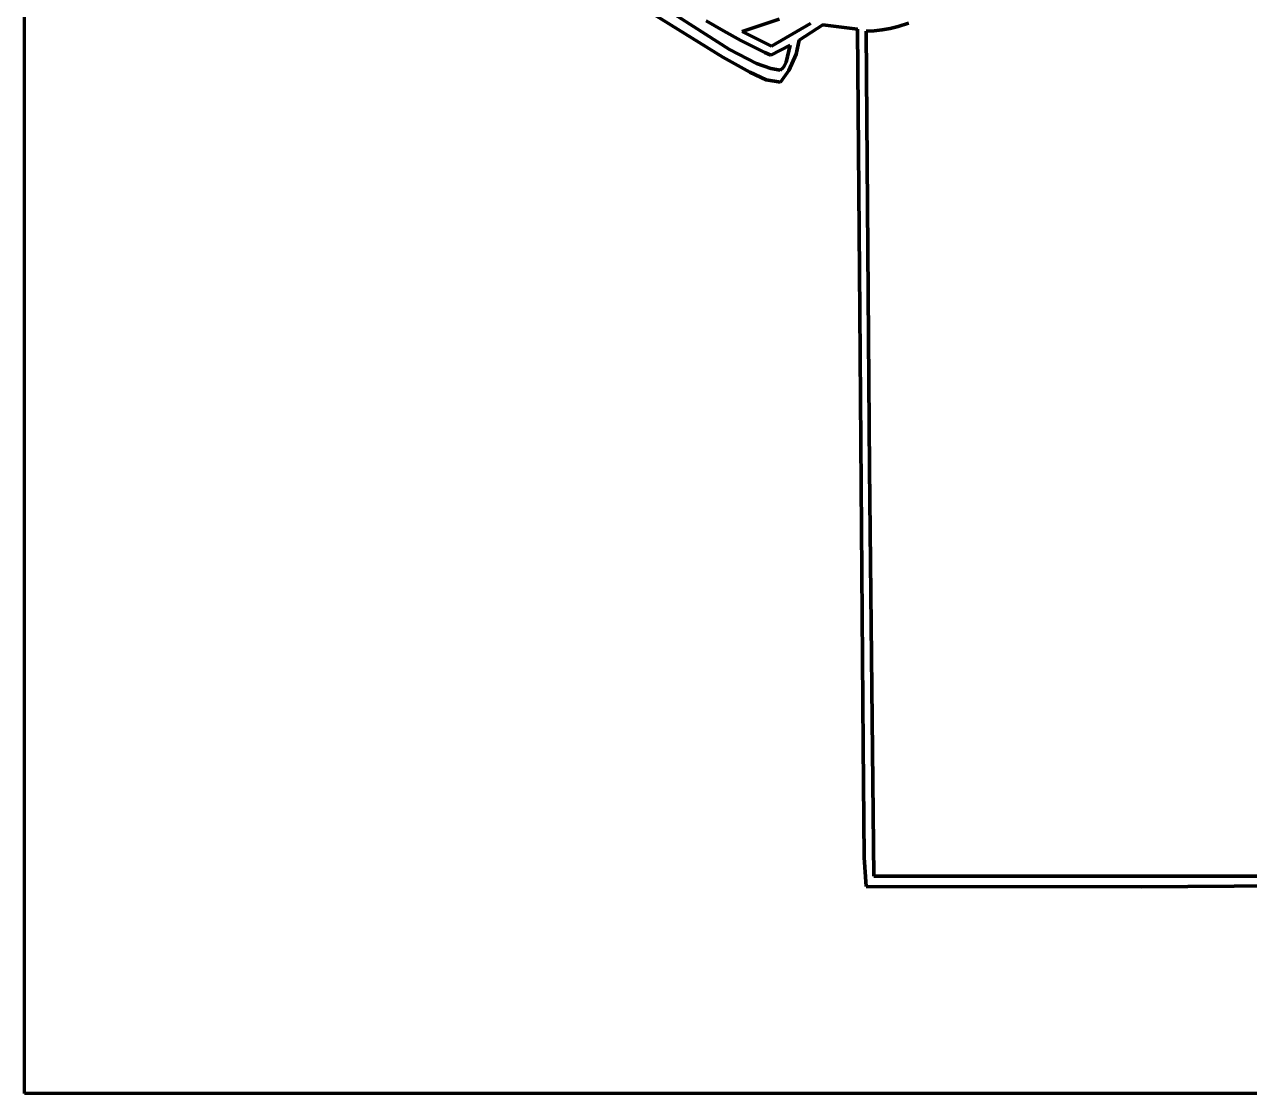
# Model space of a CAD drawing. Header units: millimetres. Extents: x 0 to 11.1, y 0 to 17.3.
# Drawn here: x 0 to 3.809, y 0 to 3.324 of the extents above; entities that cross this region are included whole.
import ezdxf

# ---------------------------------------------------------------- set-up
doc = ezdxf.new("R2010")
doc.units = ezdxf.units.MM
doc.layers.add('color#010101ff', color=7, linetype='CONTINUOUS', lineweight=100)
doc.layers.add('color#ffffffff', color=7, linetype='CONTINUOUS', lineweight=100)

msp = doc.modelspace()

# ---------------------------------------------------------------- linework, layer by layer
at = {"layer": 'color#010101ff'}
for p, q in [((1.8051, 3.4942), (2.1915, 3.2468)), ((2.1707, 3.2226), (1.9587, 3.3536)), ((2.1729, 3.304), (2.1192, 3.3354)), ((2.3463, 3.3408), (2.2315, 3.3018)), ((2.3226, 3.2564), (2.4433, 3.3275)), ((2.4819, 3.3231), (2.4086, 3.2754)), ((2.5898, 3.3091), (2.4819, 3.3231)), ((2.7163, 3.3176), (2.6919, 3.3115)), ((2.7481, 3.3281), (2.7163, 3.3176)), ((2.2276, 3.2741), (2.1729, 3.304)), ((2.2315, 3.3018), (2.3226, 3.2564)), ((2.5976, 2.4307), (2.5898, 3.3091)), ((2.642, 3.3042), (2.6165, 3.303)), ((2.6165, 3.303), (2.6268, 1.9446)), ((2.6671, 3.307), (2.642, 3.3042)), ((2.6919, 3.3115), (2.6671, 3.307)), ((2.1915, 3.2468), (2.2755, 3.2031)), ((2.2645, 3.2551), (2.2276, 3.2741)), ((2.3019, 3.237), (2.2645, 3.2551)), ((2.3804, 3.2593), (2.3207, 3.2282)), ((2.3679, 3.2071), (2.3804, 3.2593)), ((2.4086, 3.2754), (2.3987, 3.2313)), ((2.2556, 3.1759), (2.1707, 3.2226)), ((2.2755, 3.2031), (2.3201, 3.1876)), ((2.3207, 3.2282), (2.3019, 3.237)), ((2.3617, 3.1941), (2.3679, 3.2071)), ((2.3987, 3.2313), (2.3763, 3.1815)), ((2.3056, 3.152), (2.2556, 3.1759)), ((2.3201, 3.1876), (2.3492, 3.182)), ((2.3492, 3.182), (2.3517, 3.1837)), ((2.3763, 3.1815), (2.3506, 3.1443)), ((2.3517, 3.1837), (2.3563, 3.1875)), ((2.3563, 3.1875), (2.3617, 3.1941)), ((2.3506, 3.1443), (2.3056, 3.152)), ((2.6079, 1.0836), (2.5976, 2.4307)), ((2.6268, 1.9446), (2.6408, 0.6755)), ((2.6106, 0.7341), (2.6079, 1.0836)), ((2.6166, 0.6432), (2.6106, 0.7341)), ((2.6408, 0.6755), (7.3885, 0.6775)), ((3.4714, 0.6428), (2.6166, 0.6432)), ((3.927, 0.6456), (3.4714, 0.6428))]:
    msp.add_line(p, q, dxfattribs=at)
at = {"layer": 'color#ffffffff'}
for p, q in [((0, 0), (0, 17.2917)), ((2.1915, 3.2468), (1.8051, 3.4942)), ((1.9587, 3.3536), (2.1707, 3.2226)), ((2.1192, 3.3354), (2.1729, 3.304)), ((2.2315, 3.3018), (2.3463, 3.3408)), ((2.4433, 3.3275), (2.3226, 3.2564)), ((2.4086, 3.2754), (2.4819, 3.3231)), ((2.4819, 3.3231), (2.5898, 3.3091)), ((2.6919, 3.3115), (2.7163, 3.3176)), ((2.7163, 3.3176), (2.7481, 3.3281)), ((2.1729, 3.304), (2.2276, 3.2741)), ((2.3226, 3.2564), (2.2315, 3.3018)), ((2.5898, 3.3091), (2.5976, 2.4307)), ((2.6165, 3.303), (2.642, 3.3042)), ((2.6268, 1.9446), (2.6165, 3.303)), ((2.642, 3.3042), (2.6671, 3.307)), ((2.6671, 3.307), (2.6919, 3.3115)), ((2.2755, 3.2031), (2.1915, 3.2468)), ((2.2276, 3.2741), (2.2645, 3.2551)), ((2.2645, 3.2551), (2.3019, 3.237)), ((2.3207, 3.2282), (2.3804, 3.2593)), ((2.3804, 3.2593), (2.3679, 3.2071)), ((2.3987, 3.2313), (2.4086, 3.2754)), ((2.1707, 3.2226), (2.2556, 3.1759)), ((2.3201, 3.1876), (2.2755, 3.2031)), ((2.3019, 3.237), (2.3207, 3.2282)), ((2.3679, 3.2071), (2.3617, 3.1941)), ((2.3763, 3.1815), (2.3987, 3.2313)), ((2.2556, 3.1759), (2.3056, 3.152)), ((2.3492, 3.182), (2.3201, 3.1876)), ((2.3517, 3.1837), (2.3492, 3.182)), ((2.3506, 3.1443), (2.3763, 3.1815)), ((2.3563, 3.1875), (2.3517, 3.1837)), ((2.3617, 3.1941), (2.3563, 3.1875)), ((2.3056, 3.152), (2.3506, 3.1443)), ((2.5976, 2.4307), (2.6079, 1.0836)), ((2.6408, 0.6755), (2.6268, 1.9446)), ((2.6079, 1.0836), (2.6106, 0.7341)), ((2.6106, 0.7341), (2.6166, 0.6432)), ((7.3885, 0.6775), (2.6408, 0.6755)), ((2.6166, 0.6432), (3.4714, 0.6428)), ((3.4714, 0.6428), (3.927, 0.6456)), ((11.1111, 0), (0, 0))]:
    msp.add_line(p, q, dxfattribs=at)

doc.saveas('drawing.dxf')
